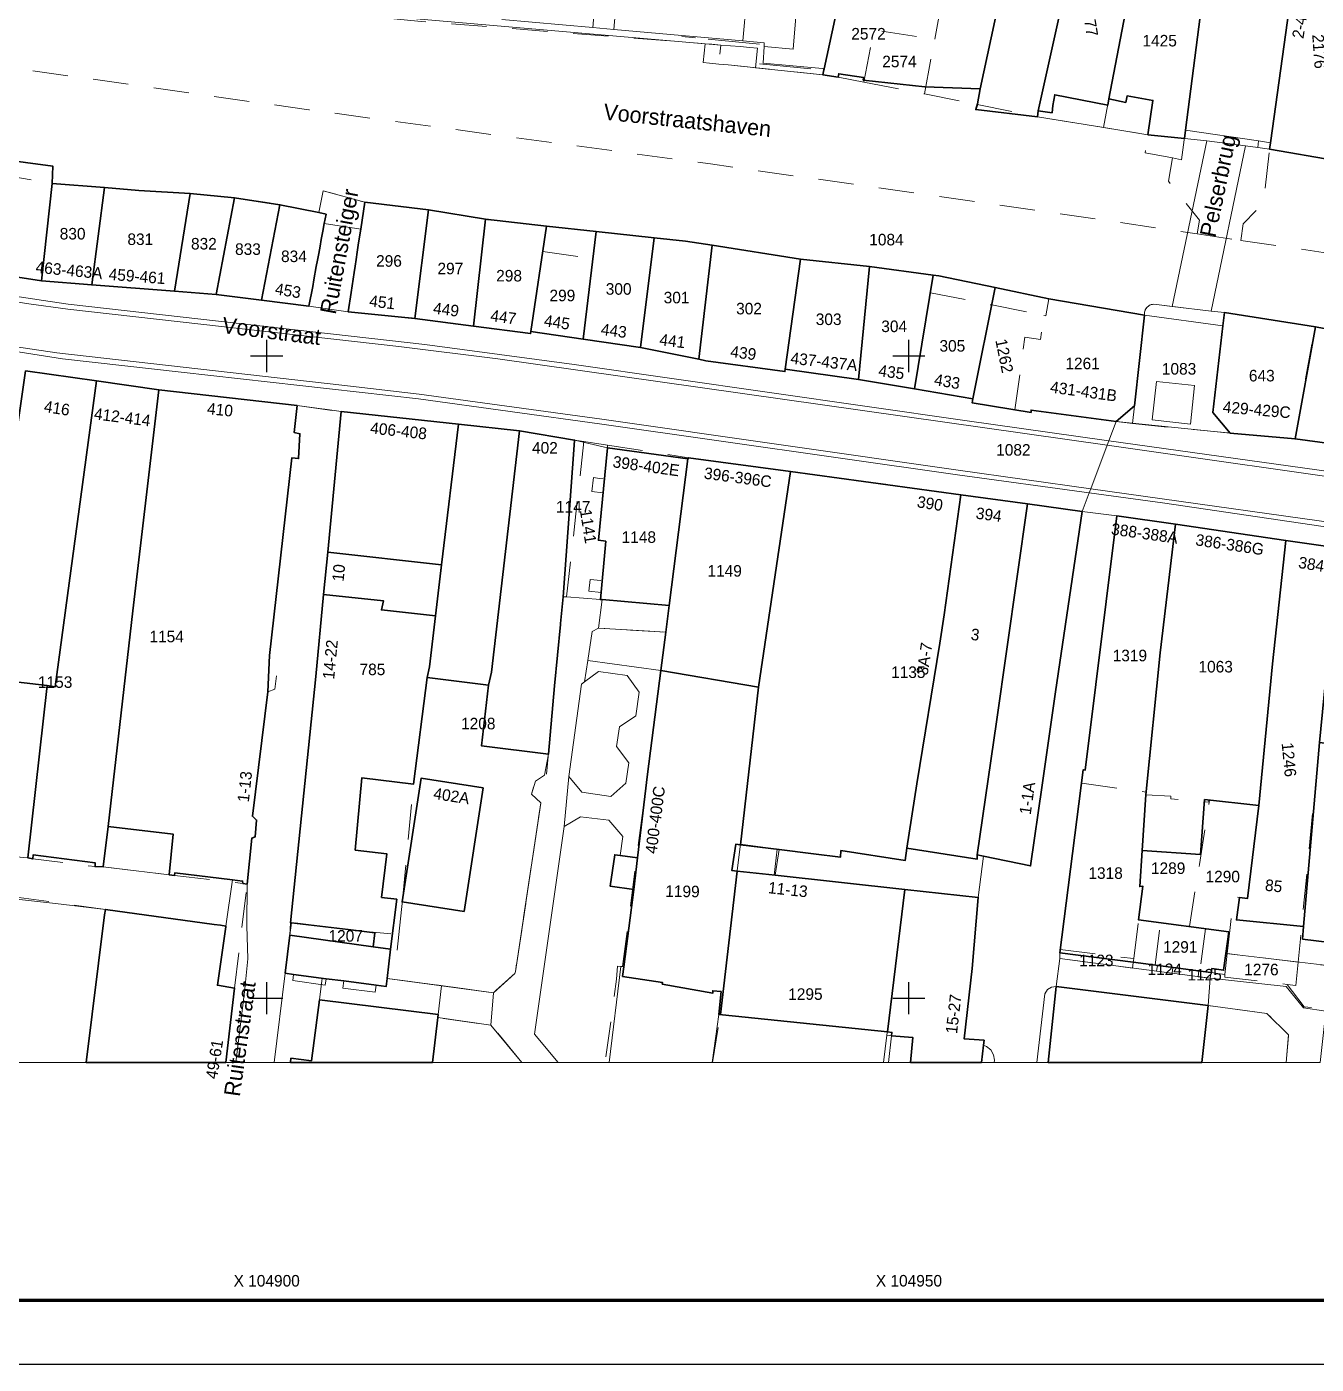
# Model space of a CAD drawing. Header units: metres. Extents: x 104718 to 105139, y 425172 to 425468.
# Drawn here: x 104881.3 to 104981.7, y 425171.5 to 425275.6 of the extents above; entities that cross this region are included whole.
import ezdxf
from ezdxf.enums import TextEntityAlignment as Align

# ---------------------------------------------------------------- set-up
doc = ezdxf.new("R2010")
doc.units = ezdxf.units.M
doc.header["$MEASUREMENT"] = 0
doc.linetypes.add('IE-TERREINAFSCHEIDING_KUNSTMATIG-SO', pattern=[10, 4, 4, -2])
doc.linetypes.add('KG-PERCEEL-SO', pattern=[19, 5.5, -4, 5.5, -4])
for name, color, linetype, lineweight in [('B-XX-AL-COORDINAATPUNT-G', 7, 'Continuous', 25), ('B-XX-AL-COORDINAATPUNT-T', 7, 'Continuous', 25), ('B-XX-AL-TEKENBLAD_DEELKADER-G', 7, 'Continuous', 18), ('B-XX-AL-TEKENBLAD_KADER-G', 7, 'Continuous', 70), ('B-XX-AL-TEKENBLAD_KADER_AFSNIJMARKERING-G', 7, 'Continuous', 25), ('B-XX-GK-KADEMUUR-G', 150, 'Continuous', 18), ('B-XX-GR-BEPLANTING_CULTUUR_BODEMBEDEKKER-G', 90, 'Continuous', 18), ('B-XX-GR-BEPLANTING_CULTUUR_VASTE PLANTENVAK-G', 90, 'Continuous', 18), ('B-XX-IE-TERREINAFSCHEIDING_KUNSTMATIG_HEKWERK-G', 20, 'IE-TERREINAFSCHEIDING_KUNSTMATIG-SO', 18), ('B-XX-KG-GRENS_PERCEEL-G', 150, 'KG-PERCEEL-SO', 18), ('B-XX-KG-GRENS_PERCEEL-T', 150, 'KG-PERCEEL-SO', 18), ('B-XX-KW-KUNSTWERK_DEK-G', 170, 'Continuous', 18), ('B-XX-OG-BEBOUWING-G', 7, 'Continuous', 35), ('B-XX-OG-BEBOUWING_HUISNUMMER-T', 7, 'Continuous', 18), ('B-XX-OG-BEBOUWING_STRAATNAAM-T', 7, 'Continuous', 18), ('B-XX-OG-TERREIN_ERF-G', 7, 'Continuous', 18), ('B-XX-OG-WATER_RIVIER-G', 130, 'Continuous', 18), ('B-XX-VH-GESLOTENVERHARDING_BETON-G', 10, 'Continuous', 18), ('B-XX-VH-ONVERHARD_ZAND-G', 210, 'Continuous', 18), ('B-XX-VH-OPENVERHARDING-G', 90, 'Continuous', 18), ('B-XX-VH-OPENVERHARDING_BETONSTRAATSTEEN-G', 90, 'Continuous', 18), ('B-XX-VH-OPENVERHARDING_TEGEL-G', 90, 'Continuous', 18)]:
    doc.layers.add(name, color=color, linetype=linetype, lineweight=lineweight)

msp = doc.modelspace()

# ---------------------------------------------------------------- linework, layer by layer
at = {"layer": 'B-XX-AL-COORDINAATPUNT-G', "ltscale": 0.5, "flags": 128}
for points in [[(104900, 425248.75), (104900, 425251.25)], [(104950, 425248.75), (104950, 425251.25)], [(104898.75, 425250), (104901.25, 425250)], [(104948.75, 425250), (104951.25, 425250)], [(104900, 425198.75), (104900, 425201.25)], [(104950, 425198.75), (104950, 425201.25)], [(104898.75, 425200), (104901.25, 425200)], [(104948.75, 425200), (104951.25, 425200)]]:
    msp.add_lwpolyline(points, dxfattribs=at)
at = {"layer": 'B-XX-AL-TEKENBLAD_DEELKADER-G', "ltscale": 0.5}
msp.add_lwpolyline([(104728.5, 425176.5), (105041.5, 425176.5), (105041.5, 425463.5), (104728.5, 425463.5)], close=True, dxfattribs=at)
at = {"layer": 'B-XX-AL-TEKENBLAD_KADER-G', "ltscale": 0.5}
msp.add_lwpolyline([(104728.5, 425176.5), (105134, 425176.5), (105134, 425463.5), (104728.5, 425463.5)], close=True, dxfattribs=at)
at = {"layer": 'B-XX-AL-TEKENBLAD_KADER_AFSNIJMARKERING-G', "ltscale": 0.5}
msp.add_lwpolyline([(104718.5, 425171.5), (105139, 425171.5), (105139, 425468.5), (104718.5, 425468.5)], close=True, dxfattribs=at)
at = {"layer": 'B-XX-GK-KADEMUUR-G', "ltscale": 0.5}
msp.add_lwpolyline([(104905.35, 425276.79), (104934.14, 425274.31), (104934.65, 425274.27), (104935.36, 425274.21), (104936.1, 425274.15), (104936.85, 425274.09), (104937.61, 425274.03), (104938.22, 425273.97), (104938.06, 425272.44), (104943.29, 425271.9), (104943.37, 425272.27), (104943.39, 425272.36), (104943.26, 425272.38), (104938.65, 425272.81), (104938.72, 425274.09), (104938.73, 425274.39), (104937.08, 425274.53), (104932.33, 425274.95), (104927.02, 425275.42), (104925.38, 425275.57), (104918.31, 425276.2)], dxfattribs=at)
for points in [[(104971.52, 425267.57), (104971.44, 425266.93), (104973.19, 425266.76), (104976.2, 425266.37), (104977.15, 425266.24), (104977.22, 425266.74)], [(104978.14, 425266.6), (104977.22, 425266.74), (104977.15, 425266.24), (104978.07, 425266.11)], [(104974.57, 425253.38), (104973.53, 425253.5), (104970.5, 425253.86), (104969.07, 425254.03), (104968.74, 425253.95), (104968.48, 425253.73), (104968.35, 425253.42), (104968.35, 425253.17), (104974.45, 425252.34)]]:
    msp.add_lwpolyline(points, close=True, dxfattribs=at)
at = {"layer": 'B-XX-GR-BEPLANTING_CULTUUR_BODEMBEDEKKER-G', "ltscale": 0.5}
msp.add_lwpolyline([(104927.8, 425202.43), (104928.59, 425208.47), (104926.75, 425208.72), (104927.09, 425211.17), (104927.53, 425211.11), (104927.72, 425212.59), (104926.64, 425213.86), (104924.43, 425214.12), (104923.15, 425213.36), (104920.86, 425197.21), (104922.68, 425195), (104926.66, 425195), (104927.56, 425202.47)], close=True, dxfattribs=at)
at = {"layer": 'B-XX-GR-BEPLANTING_CULTUUR_VASTE PLANTENVAK-G', "ltscale": 0.5}
msp.add_lwpolyline([(104924.75, 425224.62), (104924.52, 425224.46), (104923.53, 425217.26), (104924.54, 425216.03), (104926.8, 425215.71), (104927.95, 425216.74), (104928.18, 425218.33), (104927.23, 425219.59), (104927.46, 425221.12), (104928.73, 425221.99), (104929.01, 425223.83), (104928.05, 425225.12), (104925.82, 425225.43)], close=True, dxfattribs=at)
at = {"layer": 'B-XX-IE-TERREINAFSCHEIDING_KUNSTMATIG_HEKWERK-G', "ltscale": 0.5, "flags": 128}
for points in [[(104938.36, 425274.29), (104932.32, 425274.87)], [(104938.37, 425272.74), (104943.37, 425272.27)], [(104925.84, 425228.81), (104931.07, 425228.5)], [(104909.37, 425201.54), (104913.6, 425200.97), (104917.65, 425200.43), (104919.31, 425201.93), (104919.37, 425202.08), (104921.35, 425215.22)], [(104913.32, 425198.49), (104917.46, 425197.9), (104919.87, 425195)]]:
    msp.add_lwpolyline(points, dxfattribs=at)
at = {"layer": 'B-XX-KG-GRENS_PERCEEL-G', "ltscale": 0.5, "flags": 128}
for points in [[(104806.64, 425283.5), (104808.24, 425290.63), (104809.37, 425290.35), (104809.65, 425291.45), (104809.41, 425291.52), (104809.93, 425293.85), (104812.35, 425294.76), (104831.85, 425289.93), (104856.64, 425284.31), (104879.85, 425280.27), (104890.22, 425278.16), (104912.02, 425276.05), (104934.14, 425274.31), (104935.36, 425274.21), (104935.19, 425272.73), (104943.29, 425271.9)], [(104955.31, 425269.59), (104958.6, 425285.03)], [(104806.64, 425283.5), (104830.34, 425279.82), (104866.98, 425274.3), (104903.27, 425269.17), (104934.56, 425264.95), (104960.26, 425261.3), (104972.43, 425259.51)], [(104960.05, 425269.1), (104963.4, 425284.18)], [(104965.14, 425267.79), (104965.57, 425270.03), (104968.14, 425283.4)], [(104978.07, 425266.11), (104980.26, 425281.75), (104986.09, 425281.16)], [(104943.29, 425271.9), (104944.64, 425278.14), (104952.33, 425276.39)], [(104952.01, 425274.66), (104952.33, 425276.39)], [(104971.22, 425265.28), (104972.67, 425276.44)], [(104946.49, 425271.31), (104947.28, 425275.38), (104952.01, 425274.66)], [(104951.2, 425270.4), (104952.01, 425274.66)], [(104943.29, 425271.9), (104944.48, 425271.71)], [(104944.48, 425271.71), (104946.49, 425271.31)], [(104946.49, 425271.31), (104951.2, 425270.4)], [(104951.2, 425270.4), (104953.92, 425269.87), (104955.31, 425269.59)], [(104955.31, 425269.59), (104960.02, 425268.62)], [(104960.02, 425268.62), (104960.05, 425269.1)], [(104960.02, 425268.62), (104965.14, 425267.79)], [(104965.14, 425267.79), (104968.61, 425267.22), (104968.4, 425265.82), (104970.51, 425265.42)], [(104975.85, 425259), (104976.03, 425260.3), (104977.62, 425261.91), (104978.07, 425266.11)], [(104978.07, 425266.11), (104983.19, 425265.22)], [(104874.26, 425264.98), (104883.29, 425263.44)], [(104972.43, 425259.51), (104972.63, 425260.58), (104970.21, 425263.6), (104970.51, 425265.42)], [(104970.51, 425265.42), (104971.22, 425265.28)], [(104882.5, 425255.86), (104883.29, 425263.44)], [(104883.29, 425263.44), (104887.37, 425263.11)], [(104886.38, 425255.53), (104887.37, 425263.11)], [(104887.37, 425263.11), (104890.04, 425262.89), (104894.04, 425262.64)], [(104892.83, 425255.04), (104894.04, 425262.64)], [(104894.04, 425262.64), (104897.49, 425262.32)], [(104904.07, 425261.16), (104904.4, 425262.86), (104907.63, 425261.97)], [(104896.06, 425254.79), (104897.49, 425262.32)], [(104897.49, 425262.32), (104897.63, 425262.31), (104900.81, 425261.83), (104901.03, 425261.78)], [(104899.59, 425254.35), (104901.03, 425261.78)], [(104901.03, 425261.78), (104904.07, 425261.16)], [(104911.54, 425252.93), (104911.32, 425252.96), (104906.35, 425253.43), (104907.63, 425261.97)], [(104907.63, 425261.97), (104912.59, 425261.39)], [(104899.59, 425254.35), (104903.29, 425253.88), (104904.62, 425261.04), (104904.07, 425261.16)], [(104911.54, 425252.93), (104912.59, 425261.39)], [(104912.59, 425261.39), (104915.22, 425260.93), (104917.03, 425260.64)], [(104916.09, 425252.33), (104917.03, 425260.64)], [(104917.03, 425260.64), (104917.18, 425260.61), (104921.78, 425260.12), (104921.49, 425258.13)], [(104925.4, 425257.58), (104925.66, 425259.7), (104930.16, 425259.2)], [(104972.43, 425259.51), (104975.85, 425259)], [(104929.11, 425250.66), (104930.16, 425259.2)], [(104930.16, 425259.2), (104932.61, 425258.94), (104934.67, 425258.64)], [(104933.65, 425249.74), (104934.67, 425258.64)], [(104934.67, 425258.64), (104934.87, 425258.61), (104941.57, 425257.53)], [(104975.85, 425259), (104985.74, 425257.54), (104999.78, 425255.08), (105027.8, 425250.77), (105031.87, 425250.06), (105035, 425249.43)], [(104920.57, 425251.91), (104921.49, 425258.13)], [(104921.49, 425258.13), (104925.4, 425257.58)], [(104924.64, 425251.32), (104925.4, 425257.58)], [(104940.37, 425248.97), (104941.57, 425257.53)], [(104941.57, 425257.53), (104946.94, 425256.98)], [(104873.02, 425257.31), (104873.1, 425257.29), (104882.5, 425255.86)], [(104946.08, 425248.17), (104946.94, 425256.98)], [(104946.94, 425256.98), (104951.89, 425256.29), (104951.67, 425254.93)], [(104882.5, 425255.86), (104886.38, 425255.53)], [(104886.38, 425255.53), (104886.57, 425255.52), (104892.83, 425255.04)], [(104892.83, 425255.04), (104896.06, 425254.79)], [(104896.06, 425254.79), (104899.59, 425254.35)], [(104950.44, 425247.44), (104951.67, 425254.93)], [(104951.67, 425254.93), (104956.45, 425253.97)], [(104960.67, 425253.12), (104960.88, 425254.46)], [(104960.88, 425254.46), (104968.35, 425253.17)], [(104954.97, 425246.67), (104956.45, 425253.97)], [(104956.45, 425253.97), (104960.5, 425253.16)], [(104969.07, 425254.03), (104968.86, 425254), (104968.67, 425253.91), (104968.51, 425253.77), (104968.4, 425253.59), (104968.34, 425253.39), (104968.35, 425253.17)], [(104969.07, 425254.03), (104974.57, 425253.38)], [(104975.01, 425243.99), (104973.66, 425245.61), (104974.57, 425253.38)], [(104974.57, 425253.38), (104981.62, 425252.28)], [(104911.54, 425252.93), (104916.09, 425252.33)], [(104916.09, 425252.33), (104920.54, 425251.74), (104920.57, 425251.91)], [(104958.25, 425245.82), (104959.02, 425251.46), (104960.24, 425251.29), (104960.5, 425253.16)], [(104960.5, 425253.16), (104960.67, 425253.12)], [(104967.56, 425246.12), (104968.35, 425253.17)], [(104980.04, 425243.55), (104981.62, 425252.28)], [(104981.62, 425252.28), (104985.98, 425251.45)], [(104920.57, 425251.91), (104924.64, 425251.32)], [(104924.64, 425251.32), (104929.11, 425250.66)], [(104929.11, 425250.66), (104931.18, 425250.24), (104933.65, 425249.74)], [(104933.65, 425249.74), (104934.18, 425249.63), (104940.34, 425248.79), (104940.37, 425248.97)], [(104881.23, 425248.86), (104886.75, 425248.06)], [(104883.54, 425224.25), (104885.15, 425236.35), (104886.75, 425248.06)], [(104886.75, 425248.06), (104891.64, 425247.36), (104902.38, 425246.15)], [(104940.37, 425248.97), (104946.08, 425248.17)], [(104946.08, 425248.17), (104950.44, 425247.44)], [(104950.44, 425247.44), (104954.97, 425246.67)], [(104898.48, 425208.88), (104898.84, 425212.45), (104899.11, 425212.57), (104899.21, 425213.87), (104898.89, 425214.17), (104900.09, 425223.84), (104900.63, 425224.07), (104900.92, 425226.21), (104900.21, 425226.67), (104901.95, 425242.07), (104902.48, 425242.01), (104902.59, 425243.94), (104902.15, 425244.04), (104902.38, 425246.15)], [(104902.38, 425246.15), (104905.8, 425245.67)], [(104958.25, 425245.82), (104954.93, 425246.35), (104954.97, 425246.67)], [(104967.4, 425244.74), (104967.56, 425246.12)], [(104905.8, 425245.67), (104903.82, 425225.05), (104901.84, 425205.87)], [(104905.8, 425245.67), (104914.92, 425244.69)], [(104966.12, 425244.89), (104959.51, 425245.79), (104959.51, 425245.61), (104958.25, 425245.82)], [(104967.4, 425244.74), (104966.12, 425244.89)], [(104911.42, 425216.66), (104912.49, 425224.96), (104912.68, 425225.79), (104914.92, 425244.69)], [(104914.92, 425244.69), (104919.36, 425244.22), (104923.97, 425243.45)], [(104967.4, 425244.74), (104975.01, 425243.99)], [(104975.01, 425243.99), (104980.04, 425243.55)], [(104923.07, 425231.26), (104923.97, 425243.45)], [(104923.35, 425231.24), (104924.7, 425243.34)], [(104923.97, 425243.45), (104924.7, 425243.34)], [(104924.7, 425243.34), (104926.54, 425243.05)], [(104926.28, 425240.42), (104926.52, 425242.86)], [(104926.52, 425242.86), (104926.54, 425243.05)], [(104926.54, 425243.05), (104932.83, 425242.08)], [(104980.04, 425243.55), (104984.49, 425242.95)], [(104931.07, 425228.5), (104932.79, 425241.99), (104932.83, 425242.08)], [(104932.83, 425242.08), (104940.77, 425241.02)], [(104938.28, 425224.22), (104938.59, 425226.39), (104940.77, 425241.02)], [(104940.77, 425241.02), (104945.37, 425240.4), (104963.48, 425237.89)], [(104926.18, 425239.35), (104925.3, 425239.45), (104925.45, 425240.55), (104925.9, 425240.47), (104926.28, 425240.42)], [(104926.11, 425232.5), (104926.39, 425235.57), (104925.82, 425235.66), (104926.18, 425239.35)], [(104939.73, 425211.6), (104944.68, 425210.99), (104944.71, 425211.49), (104949.71, 425210.73), (104949.84, 425211.68), (104955.31, 425210.82), (104955.31, 425211.15), (104959.47, 425210.3), (104961.4, 425223.86), (104963.48, 425237.89)], [(104963.48, 425237.89), (104966.19, 425237.56)], [(104964.39, 425223.13), (104966.19, 425237.56)], [(104966.19, 425237.56), (104970.74, 425236.9)], [(104969.11, 425222.44), (104969.56, 425226.9), (104970.74, 425236.9)], [(104970.74, 425236.9), (104979.35, 425235.64)], [(104977.24, 425215), (104978.31, 425226.03), (104979.35, 425235.64)], [(104979.35, 425235.64), (104982.6, 425235.16), (104983.43, 425235.03)], [(104926.03, 425231.59), (104925.07, 425231.68), (104925.17, 425232.6), (104926.11, 425232.5)], [(104925.98, 425231.04), (104926.03, 425231.59)], [(104921.79, 425217.45), (104922.49, 425225.29), (104923.07, 425231.26)], [(104923.07, 425231.26), (104923.35, 425231.24)], [(104923.35, 425231.24), (104925.98, 425231.04)], [(104931.07, 425228.5), (104925.84, 425228.81), (104926.11, 425231.03), (104925.98, 425231.04)], [(104930.69, 425225.52), (104931.07, 425228.5)], [(104927.7, 425202.46), (104928.67, 425209.94), (104929.65, 425217.43), (104930.69, 425225.52)], [(104930.69, 425225.52), (104938.28, 425224.22)], [(104881.4, 425210.93), (104882.91, 425224.35), (104883.54, 425224.25)], [(104936.88, 425211.98), (104938.28, 425224.22)], [(104963.44, 425216.74), (104963.57, 425217.79), (104963.72, 425217.76), (104964.39, 425223.13)], [(104968.46, 425216.05), (104969.11, 425222.44)], [(104981.88, 425219.1), (104980.48, 425204.62)], [(104904.32, 425201.56), (104909.29, 425200.91), (104909.37, 425201.54), (104917.65, 425200.43), (104919.31, 425201.93), (104919.37, 425202.08), (104921.35, 425215.22), (104920.61, 425215.88), (104920.92, 425216.89), (104921.79, 425217.45)], [(104910.58, 425207.62), (104911.42, 425216.66)], [(104961.78, 425203.78), (104963.34, 425215.97)], [(104963.34, 425215.97), (104963.44, 425216.74)], [(104963.46, 425216.74), (104963.44, 425216.74)], [(104963.46, 425216.74), (104968.46, 425216.05)], [(104968.4, 425215.31), (104968.43, 425215.83)], [(104968.43, 425215.83), (104968.46, 425216.05)], [(104968.43, 425215.83), (104970.4, 425215.72), (104970.4, 425215.51), (104973.34, 425215.25), (104973.34, 425215.42), (104973.41, 425215.42)], [(104967.5, 425203.08), (104968.21, 425208.72), (104967.97, 425208.69), (104968.4, 425215.31)], [(104972.61, 425210.4), (104973.41, 425215.42)], [(104973.41, 425215.42), (104977.24, 425215)], [(104974.77, 425203.47), (104974.83, 425203.89), (104975.27, 425207.89), (104976.36, 425207.77), (104977.24, 425215)], [(104935.51, 425200.42), (104936.63, 425209.93), (104936.88, 425211.98)], [(104936.88, 425211.98), (104939.73, 425211.6)], [(104939.51, 425209.58), (104939.73, 425211.6)], [(104881.4, 425210.93), (104881.79, 425210.84), (104886.64, 425210.25)], [(104886.64, 425210.25), (104887.26, 425210.22), (104892.41, 425209.6), (104892.82, 425209.56)], [(104892.82, 425209.56), (104898.15, 425208.94)], [(104939.51, 425209.58), (104949.68, 425208.47)], [(104971.83, 425205.57), (104972.61, 425210.4)], [(104897.5, 425200.79), (104898.48, 425208.88)], [(104898.15, 425208.94), (104898.48, 425208.88)], [(104949.68, 425208.47), (104948.29, 425197.11)], [(104955.65, 425195), (104955.85, 425196.73), (104954.3, 425196.83), (104954.92, 425202.31), (104955.4, 425207.84), (104949.68, 425208.47)], [(104880.31, 425207.89), (104887.44, 425206.91)], [(104910.29, 425204.97), (104910.58, 425207.62)], [(104887.44, 425206.91), (104896.83, 425205.62)], [(104897.5, 425200.79), (104896.16, 425201.01), (104896.83, 425205.62)], [(104901.8, 425204.91), (104901.84, 425205.87)], [(104901.84, 425205.87), (104902.21, 425205.82)], [(104902.21, 425205.82), (104902.21, 425205.88)], [(104902.21, 425205.88), (104906.33, 425205.34), (104910.05, 425204.98), (104910.29, 425204.97)], [(104969.16, 425202.57), (104969.59, 425205.87)], [(104969.59, 425205.87), (104971.83, 425205.57)], [(104973.08, 425205.4), (104971.83, 425205.57)], [(104973.08, 425205.4), (104972.65, 425202.11)], [(104904.32, 425201.56), (104901.44, 425201.94), (104901.8, 425204.91)], [(104901.8, 425204.91), (104910.15, 425203.75)], [(104910.15, 425203.75), (104910.29, 425204.97)], [(104980.48, 425204.62), (104980.3, 425202.81)], [(104961.75, 425203.1), (104961.75, 425203.54)], [(104961.75, 425203.54), (104967.46, 425202.79)], [(104961.78, 425203.78), (104967.5, 425203.08)], [(104974.77, 425203.47), (104974.6, 425201.85)], [(104980.3, 425202.81), (104974.77, 425203.47)], [(104927.7, 425202.46), (104927.32, 425202.49), (104927.23, 425201.48), (104926.35, 425195)], [(104961.46, 425200.9), (104961.75, 425203.1)], [(104961.75, 425203.1), (104967.4, 425202.35)], [(104967.46, 425202.79), (104967.4, 425202.35)], [(104967.5, 425203.08), (104967.46, 425202.79)], [(104969.16, 425202.57), (104967.46, 425202.79)], [(104969.34, 425202.55), (104969.16, 425202.57)], [(104969.28, 425202.1), (104969.34, 425202.55)], [(104969.34, 425202.55), (104970.54, 425202.39)], [(104970.48, 425201.94), (104970.54, 425202.39)], [(104972.57, 425202.12), (104970.54, 425202.39)], [(104980.3, 425202.81), (104980.12, 425201)], [(104984.77, 425202.28), (104980.3, 425202.81)], [(104904.1, 425199.86), (104904.32, 425201.56)], [(104969.28, 425202.1), (104970.48, 425201.94)], [(104972.51, 425201.67), (104972.57, 425202.12)], [(104972.51, 425201.67), (104973.46, 425201.55), (104973.53, 425201.99)], [(104972.65, 425202.11), (104972.57, 425202.12)], [(104973.53, 425201.99), (104972.65, 425202.11)], [(104973.53, 425201.99), (104974.6, 425201.85)], [(104974.6, 425201.85), (104974.58, 425201.65), (104979.45, 425201.07)], [(104896.82, 425195), (104897.5, 425200.79)], [(104934.71, 425195), (104935.31, 425198.67), (104935.51, 425200.42)], [(104960.84, 425195), (104961.46, 425200.9)], [(104961.46, 425200.9), (104973.29, 425199.43), (104977.87, 425198.82), (104979.55, 425197.14), (104979.36, 425195)], [(104979.45, 425201.07), (104980.76, 425199.33), (104982.91, 425199.11), (104982.84, 425198.46)], [(104980.12, 425201), (104979.45, 425201.07)], [(104901.84, 425195), (104901.88, 425195.33), (104903.48, 425195.13), (104904.1, 425199.86)], [(104919.87, 425195), (104917.48, 425197.9), (104913.32, 425198.49), (104913.35, 425198.72), (104904.1, 425199.86)], [(104948.03, 425195), (104948.29, 425197.11)], [(104948.29, 425197.11), (104948.64, 425197.07)], [(104950.11, 425195), (104950.31, 425196.93), (104948.64, 425197.07)]]:
    msp.add_lwpolyline(points, dxfattribs=at)
at = {"layer": 'B-XX-KW-KUNSTWERK_DEK-G', "ltscale": 0.5}
msp.add_lwpolyline([(104976.2, 425266.37), (104973.19, 425266.76), (104970.5, 425253.86), (104973.53, 425253.5)], close=True, dxfattribs=at)
at = {"layer": 'B-XX-OG-BEBOUWING-G', "ltscale": 0.5}
for points in [[(104943.39, 425272.36), (104943.37, 425272.27), (104943.29, 425271.9), (104944.48, 425271.71), (104944.54, 425271.97), (104946.47, 425271.68), (104946.44, 425271.48), (104951.23, 425270.95), (104955.55, 425270.79), (104958.6, 425285.03), (104954.28, 425286.02), (104952.77, 425278.59), (104952.33, 425276.39), (104951.1, 425276.67), (104944.64, 425278.14)], [(104963.4, 425284.18), (104958.6, 425285.03), (104955.55, 425270.79), (104955.33, 425269.63), (104955.2, 425269.18), (104960.02, 425268.62), (104960.05, 425269.1)], [(104968.14, 425283.4), (104965.66, 425283.78), (104963.4, 425284.18), (104960.05, 425269.1), (104961.15, 425268.94), (104961.21, 425269.49), (104961.35, 425270.34), (104965.48, 425269.52), (104965.57, 425270.03)], [(104965.57, 425270.03), (104966.88, 425269.74), (104966.98, 425270.25), (104969, 425269.9), (104968.61, 425267.22), (104971.44, 425266.93), (104971.52, 425267.57), (104972.67, 425276.44), (104972.94, 425276.44), (104973.51, 425276.85), (104973.76, 425278.16), (104973.26, 425278.82), (104972.96, 425278.85), (104973.48, 425282.57), (104968.14, 425283.4)], [(104986.09, 425281.16), (104980.26, 425281.75), (104978.14, 425266.6), (104978.07, 425266.11), (104983.19, 425265.22)], [(104883.29, 425263.44), (104883.34, 425264.78), (104874.43, 425265.97), (104873.02, 425257.31), (104882.47, 425255.86)], [(104887.37, 425263.11), (104883.29, 425263.44), (104882.47, 425255.86), (104886.38, 425255.53)], [(104887.37, 425263.11), (104886.38, 425255.53), (104892.83, 425255.04), (104894.04, 425262.64), (104890.04, 425262.89)], [(104894.04, 425262.64), (104892.83, 425255.04), (104896.06, 425254.79), (104897.49, 425262.32)], [(104899.59, 425254.35), (104901.03, 425261.78), (104897.49, 425262.32), (104896.06, 425254.79)], [(104904.05, 425257.98), (104904.15, 425258.54), (104904.25, 425259.08), (104904.37, 425259.73), (104904.48, 425260.32), (104904.62, 425261.04), (104904.07, 425261.16), (104901.03, 425261.78), (104899.59, 425254.35), (104903.29, 425253.88), (104903.58, 425255.42), (104903.67, 425255.93), (104903.86, 425256.96), (104903.95, 425257.47)], [(104912.59, 425261.39), (104907.63, 425261.97), (104907.32, 425259.87), (104907.23, 425259.28), (104907.13, 425258.63), (104907.05, 425258.09), (104906.97, 425257.51), (104906.89, 425257), (104906.81, 425256.49), (104906.66, 425255.45), (104906.58, 425254.95), (104906.35, 425253.43), (104911.54, 425252.93)], [(104917.03, 425260.64), (104912.59, 425261.39), (104911.54, 425252.93), (104916.09, 425252.33)], [(104921.78, 425260.12), (104917.03, 425260.64), (104916.09, 425252.33), (104920.54, 425251.74), (104920.57, 425251.91)], [(104925.66, 425259.7), (104921.78, 425260.12), (104920.57, 425251.91), (104924.64, 425251.32)], [(104930.16, 425259.2), (104925.66, 425259.7), (104924.64, 425251.32), (104929.11, 425250.66)], [(104934.67, 425258.64), (104932.61, 425258.94), (104930.16, 425259.2), (104929.11, 425250.66), (104933.65, 425249.74)], [(104941.57, 425257.53), (104934.67, 425258.64), (104933.65, 425249.74), (104934.18, 425249.63), (104940.34, 425248.79), (104940.37, 425248.97)], [(104946.94, 425256.98), (104941.57, 425257.53), (104940.37, 425248.97), (104946.06, 425248.17)], [(104951.89, 425256.29), (104946.94, 425256.98), (104946.06, 425248.17), (104950.44, 425247.44)], [(104956.72, 425255.32), (104952.33, 425256.23), (104951.89, 425256.29), (104950.44, 425247.44), (104954.97, 425246.67)], [(104968.35, 425253.17), (104960.88, 425254.46), (104956.72, 425255.32), (104954.97, 425246.67), (104954.93, 425246.35), (104959.51, 425245.61), (104959.51, 425245.79), (104966.12, 425244.89), (104967.56, 425246.12)], [(104974.45, 425252.34), (104973.66, 425245.61), (104975.01, 425243.99), (104980.06, 425243.55), (104981.64, 425252.28), (104974.57, 425253.38)], [(104985.98, 425251.45), (104981.64, 425252.28), (104980.06, 425243.55), (104984.49, 425242.95)], [(104886.75, 425248.06), (104881.23, 425248.84), (104879.72, 425238.29), (104878.27, 425227.14), (104877.95, 425224.91), (104882.91, 425224.35), (104883.54, 425224.25)], [(104891.6, 425247.37), (104886.75, 425248.06), (104883.54, 425224.25), (104882.91, 425224.35), (104881.4, 425210.93), (104881.79, 425210.84), (104881.82, 425211.17), (104886.64, 425210.55), (104886.64, 425210.25), (104887.26, 425210.22), (104887.65, 425213.37), (104889.59, 425230.17)], [(104902.38, 425246.15), (104891.6, 425247.37), (104889.59, 425230.17), (104887.65, 425213.37), (104892.71, 425212.78), (104892.41, 425209.6), (104892.82, 425209.56), (104892.86, 425209.77), (104897.35, 425209.22), (104898.12, 425209.12), (104898.15, 425208.94), (104898.48, 425208.88), (104898.84, 425212.45), (104899.11, 425212.57), (104899.21, 425213.87), (104898.89, 425214.17), (104900.09, 425223.84), (104900.21, 425226.67), (104901.95, 425242.07), (104902.48, 425242.01), (104902.59, 425243.94), (104902.15, 425244.04)], [(104914.92, 425244.69), (104905.8, 425245.67), (104904.75, 425234.72), (104913.62, 425233.73)], [(104913.62, 425233.73), (104913.15, 425229.77), (104912.68, 425225.79), (104912.49, 425224.96), (104917.28, 425224.38), (104917.49, 425225.39), (104919.69, 425244.16), (104914.92, 425244.69)], [(104917.28, 425224.38), (104916.72, 425219.65), (104921.93, 425219), (104922.4, 425224.32), (104922.86, 425229.09), (104922.87, 425229.18), (104923.07, 425231.26), (104923.94, 425243.05), (104923.97, 425243.45), (104919.69, 425244.16), (104917.49, 425225.39)], [(104932.79, 425241.99), (104926.52, 425242.86), (104925.82, 425235.66), (104926.39, 425235.57), (104925.98, 425231.04), (104926.11, 425231.03), (104931.34, 425230.57)], [(104940.77, 425241), (104932.83, 425242.08), (104932.79, 425241.99), (104931.34, 425230.57), (104931.07, 425228.5), (104930.69, 425225.52), (104938.28, 425224.22)], [(104954.03, 425239.2), (104940.77, 425241), (104938.28, 425224.22), (104936.88, 425211.95), (104939.89, 425211.58), (104942.56, 425211.25), (104944.68, 425210.99), (104944.71, 425211.49), (104949.71, 425210.73), (104949.84, 425211.68), (104950.62, 425216.7), (104952.4, 425227.63), (104952.74, 425229.84)], [(104959.22, 425238.48), (104954.03, 425239.2), (104952.74, 425229.84), (104952.4, 425227.63), (104950.62, 425216.7), (104949.84, 425211.68), (104955.31, 425210.82), (104955.31, 425211.15), (104956.82, 425221.52)], [(104963.48, 425237.89), (104959.22, 425238.48), (104956.82, 425221.52), (104955.31, 425211.15), (104955.8, 425211.05), (104959.47, 425210.3), (104960.37, 425216.59), (104961.4, 425223.86)], [(104966.19, 425237.56), (104963.72, 425217.76), (104963.57, 425217.79), (104961.75, 425203.54), (104967.46, 425202.8), (104973.5, 425202), (104973.53, 425201.99), (104973.57, 425202.3), (104974.5, 425202.18), (104974.68, 425203.48), (104974.9, 425205.16), (104967.88, 425206.09), (104968.21, 425208.72), (104967.97, 425208.69), (104968.15, 425211.51), (104968.43, 425215.83), (104969.56, 425226.9), (104970.74, 425236.9)], [(104979.35, 425235.64), (104970.74, 425236.9), (104969.56, 425226.9), (104968.43, 425215.83), (104968.15, 425211.51), (104972.7, 425211.19), (104973.01, 425215.46), (104977.24, 425215), (104978.31, 425226.03)], [(104983.43, 425235.03), (104982.6, 425235.16), (104979.35, 425235.64), (104978.31, 425226.03), (104977.24, 425215), (104976.36, 425207.77), (104975.74, 425207.84), (104975.5, 425206.09), (104980.71, 425205.57), (104981.96, 425219.92)], [(104913.62, 425233.73), (104904.75, 425234.72), (104904.43, 425231.43), (104909.08, 425230.95), (104908.93, 425230.23), (104913.15, 425229.77)], [(104908.3, 425204.01), (104909.65, 425203.82), (104910.12, 425207.7), (104908.95, 425207.84), (104909.36, 425211.23), (104906.89, 425211.53), (104907.4, 425217.15), (104911.42, 425216.66), (104912.49, 425224.96), (104912.68, 425225.79), (104913.15, 425229.77), (104908.93, 425230.23), (104909.08, 425230.95), (104904.43, 425231.43), (104903.82, 425225.05), (104901.84, 425205.87), (104901.93, 425205.86), (104906.33, 425205.34), (104908.43, 425205.1)], [(104936.88, 425211.95), (104938.28, 425224.22), (104930.69, 425225.52), (104929.65, 425217.43), (104928.88, 425210.92), (104928.59, 425208.47), (104927.8, 425202.43), (104927.7, 425201.7), (104930.82, 425201.22), (104930.79, 425201.1), (104934.74, 425200.4), (104934.72, 425200.58), (104935.37, 425200.52), (104935.2, 425198.73), (104935.32, 425198.72), (104936.63, 425209.9), (104936.21, 425209.95), (104936.53, 425212)], [(104985.52, 425204.01), (104985.74, 425207.24), (104986.11, 425212.45), (104986.47, 425217.67), (104986.57, 425219.37), (104981.96, 425219.92), (104980.71, 425205.57), (104980.64, 425204.6)], [(104916.84, 425216.39), (104912.02, 425217.13), (104910.54, 425207.5), (104915.37, 425206.76)], [(104928.88, 425210.92), (104927.53, 425211.11), (104927.09, 425211.17), (104926.75, 425208.72), (104928.59, 425208.47)], [(104949.68, 425208.47), (104939.58, 425209.58), (104936.63, 425209.9), (104935.32, 425198.72), (104935.49, 425198.7), (104948.32, 425197.38)], [(104955.65, 425195), (104955.8, 425196.35), (104955.85, 425196.73), (104954.3, 425196.83), (104954.92, 425202.31), (104955.4, 425207.84), (104949.68, 425208.47), (104948.32, 425197.38), (104948.68, 425197.34), (104948.64, 425197.07), (104950.31, 425196.93), (104950.11, 425195)], [(104896.82, 425205.56), (104896.83, 425205.62), (104896.39, 425205.68), (104895.9, 425205.75), (104887.44, 425206.91), (104887.38, 425206.5), (104885.94, 425195), (104896.82, 425195), (104897.5, 425200.79), (104896.16, 425201.01)], [(104909.65, 425203.82), (104908.3, 425204.01), (104901.8, 425204.91), (104901.44, 425201.94), (104902.09, 425201.85), (104904.62, 425201.52), (104906, 425201.34), (104908.52, 425201.01), (104909.29, 425200.91), (104909.37, 425201.54)], [(104961.46, 425200.9), (104960.83, 425195), (104972.81, 425195), (104973.29, 425199.43)], [(104912.92, 425195), (104913.32, 425198.49), (104913.35, 425198.72), (104904.1, 425199.86), (104903.48, 425195.13), (104901.88, 425195.33), (104901.84, 425195)]]:
    msp.add_lwpolyline(points, close=True, dxfattribs=at)
at = {"layer": 'B-XX-OG-TERREIN_ERF-G', "ltscale": 0.5}
for points in [[(104969, 425269.9), (104966.98, 425270.25), (104966.88, 425269.74), (104965.57, 425270.03), (104965.48, 425269.52), (104961.35, 425270.34), (104961.21, 425269.49), (104961.15, 425268.94), (104960.05, 425269.1), (104960.02, 425268.62), (104965.16, 425267.8), (104968.61, 425267.22)], [(104931.34, 425230.57), (104926.11, 425231.03), (104925.84, 425228.81), (104931.07, 425228.5)], [(104931.07, 425228.5), (104925.84, 425228.81), (104925.33, 425228.55), (104925, 425226.3), (104930.69, 425225.52)], [(104885.94, 425195), (104887.38, 425206.5), (104887.44, 425206.91), (104883.55, 425207.36), (104880.3, 425207.73), (104878.58, 425207.96), (104878.96, 425211.14), (104881.4, 425210.93), (104882.91, 425224.35), (104877.95, 425224.91), (104878.27, 425227.14), (104874.05, 425227.67), (104872.95, 425227.82), (104870.59, 425228.05), (104869.76, 425222.25), (104877.46, 425221.1), (104876.93, 425215.86), (104876.41, 425211.46), (104871.02, 425211.99), (104870.45, 425206.6), (104869.93, 425201.67), (104868.95, 425201.71), (104868.23, 425195)], [(104921.35, 425215.22), (104920.61, 425215.88), (104920.92, 425216.89), (104921.64, 425217.36), (104921.93, 425219), (104916.72, 425219.65), (104917.28, 425224.38), (104912.49, 425224.96), (104911.42, 425216.66), (104907.4, 425217.15), (104906.89, 425211.53), (104909.36, 425211.23), (104908.95, 425207.84), (104910.12, 425207.7), (104909.65, 425203.82), (104909.37, 425201.54), (104913.6, 425200.97), (104917.65, 425200.43), (104919.31, 425201.93), (104919.37, 425202.08)], [(104912.02, 425217.13), (104916.84, 425216.39), (104915.37, 425206.76), (104910.54, 425207.5)], [(104939.89, 425211.58), (104936.88, 425211.95), (104936.53, 425212), (104936.21, 425209.95), (104936.63, 425209.9), (104939.58, 425209.58)], [(104906.33, 425205.34), (104901.93, 425205.86), (104901.8, 425204.91), (104908.3, 425204.01), (104908.43, 425205.1)], [(104973.46, 425201.55), (104979.38, 425200.92), (104980.71, 425199.24), (104982.46, 425198.99), (104983.7, 425198.82), (104985.7, 425198.53), (104986.14, 425202.12), (104974.68, 425203.48), (104974.5, 425202.18), (104973.57, 425202.3), (104973.53, 425201.99), (104973.5, 425202), (104967.46, 425202.8), (104961.75, 425203.54), (104961.75, 425203.1)], [(104934.69, 425195), (104935.2, 425198.73), (104935.37, 425200.52), (104934.72, 425200.58), (104934.74, 425200.4), (104930.79, 425201.1), (104930.82, 425201.22), (104927.7, 425201.7), (104927.8, 425202.43), (104927.56, 425202.47), (104926.66, 425195)], [(104979.36, 425195), (104979.55, 425197.14), (104977.87, 425198.82), (104973.29, 425199.43), (104972.81, 425195)], [(104919.87, 425195), (104917.46, 425197.9), (104913.32, 425198.49), (104912.92, 425195)], [(104948.4, 425195), (104948.64, 425197.07), (104948.68, 425197.34), (104948.32, 425197.38), (104935.49, 425198.7), (104935.32, 425198.72), (104935.2, 425198.73), (104934.69, 425195)], [(104950.11, 425195), (104950.31, 425196.93), (104948.64, 425197.07), (104948.4, 425195)]]:
    msp.add_lwpolyline(points, close=True, dxfattribs=at)
msp.add_lwpolyline([(104985.52, 425204.01), (104980.64, 425204.6), (104980.71, 425205.57), (104975.5, 425206.09), (104975.74, 425207.84), (104976.36, 425207.77), (104977.24, 425215), (104973.01, 425215.46), (104972.7, 425211.19), (104968.15, 425211.51), (104967.97, 425208.69), (104968.21, 425208.72), (104967.88, 425206.09), (104974.9, 425205.16), (104974.68, 425203.48), (104986.14, 425202.12)], dxfattribs=at)
at = {"layer": 'B-XX-OG-WATER_RIVIER-G', "ltscale": 0.5}
for points in [[(104983.19, 425265.22), (104978.07, 425266.11), (104977.15, 425266.24), (104976.2, 425266.37), (104973.19, 425266.76), (104971.44, 425266.93), (104968.61, 425267.22), (104965.16, 425267.8), (104960.02, 425268.62), (104955.2, 425269.18), (104955.33, 425269.63), (104955.55, 425270.79), (104951.23, 425270.95), (104946.44, 425271.48), (104946.47, 425271.68), (104944.54, 425271.97), (104944.48, 425271.71), (104943.29, 425271.9), (104938.06, 425272.44), (104937.44, 425272.5), (104936.67, 425272.58), (104935.93, 425272.66), (104935.19, 425272.73), (104934.48, 425272.8), (104933.98, 425272.86), (104934.14, 425274.31), (104905.35, 425276.79)], [(104874.43, 425265.97), (104883.34, 425264.78), (104883.29, 425263.44), (104887.37, 425263.11), (104890.04, 425262.89), (104894.04, 425262.64), (104897.49, 425262.32), (104901.03, 425261.78), (104904.07, 425261.16), (104904.4, 425262.86), (104907.63, 425261.97), (104912.59, 425261.39), (104917.03, 425260.64), (104921.78, 425260.12), (104925.66, 425259.7), (104930.16, 425259.2), (104932.61, 425258.94), (104934.67, 425258.64), (104941.57, 425257.53), (104946.94, 425256.98), (104951.89, 425256.29), (104952.33, 425256.23), (104956.72, 425255.32), (104960.88, 425254.46), (104968.35, 425253.17), (104968.35, 425253.42), (104968.48, 425253.73), (104968.74, 425253.95), (104969.07, 425254.03), (104970.5, 425253.86), (104973.53, 425253.5), (104974.57, 425253.38), (104981.64, 425252.28), (104985.98, 425251.45)]]:
    msp.add_lwpolyline(points, dxfattribs=at)
at = {"layer": 'B-XX-VH-GESLOTENVERHARDING_BETON-G', "ltscale": 0.5}
msp.add_lwpolyline([(104969.26, 425248.02), (104968.93, 425245.03), (104971.91, 425244.7), (104972.24, 425247.69)], close=True, dxfattribs=at)
at = {"layer": 'B-XX-VH-ONVERHARD_ZAND-G', "ltscale": 0.5}
for points in [[(104941.28, 425277.34), (104937.36, 425277.7), (104937.08, 425274.53), (104938.73, 425274.39), (104938.72, 425274.09), (104940.98, 425273.89)], [(104927.16, 425276.91), (104925.51, 425277.05), (104925.38, 425275.57), (104927.02, 425275.42)]]:
    msp.add_lwpolyline(points, close=True, dxfattribs=at)
at = {"layer": 'B-XX-VH-OPENVERHARDING-G', "ltscale": 0.5}
for points in [[(104980.26, 425281.75), (104973.48, 425282.57), (104972.96, 425278.85), (104973.26, 425278.82), (104973.76, 425278.16), (104973.51, 425276.85), (104972.94, 425276.44), (104972.67, 425276.44), (104971.52, 425267.57), (104977.22, 425266.74), (104978.14, 425266.6)], [(104938.22, 425273.97), (104937.61, 425274.03), (104936.85, 425274.09), (104936.1, 425274.15), (104935.36, 425274.21), (104934.65, 425274.27), (104934.14, 425274.31), (104933.98, 425272.86), (104934.48, 425272.8), (104935.19, 425272.73), (104935.93, 425272.66), (104936.67, 425272.58), (104937.44, 425272.5), (104938.06, 425272.44)], [(104976.2, 425266.37), (104973.19, 425266.76), (104970.5, 425253.86), (104973.53, 425253.5)], [(104815.2, 425265.23), (104806.42, 425266.61), (104806.37, 425266.24), (104815.13, 425264.87), (104870.35, 425255.96), (104876.07, 425254.92), (104881.49, 425254.07), (104884.51, 425253.65), (104910.29, 425250.75), (104917.99, 425249.79), (104965.42, 425243.05), (104965.56, 425243.4), (104954.35, 425244.97), (104923.93, 425249.33), (104912.3, 425250.9), (104884.55, 425254.04), (104882.63, 425254.31), (104876.26, 425255.29), (104870.42, 425256.34)], [(104814.63, 425261.66), (104805.92, 425263.01), (104805.87, 425262.66), (104814.54, 425261.25), (104828.3, 425259.09), (104869.78, 425252.38), (104873.17, 425251.68), (104876.56, 425251.03), (104879.97, 425250.43), (104884.1, 425249.79), (104911.81, 425246.66), (104926.09, 425244.69), (104953.77, 425240.74), (104964.03, 425239.35), (104964.15, 425239.67), (104953.82, 425241.12), (104926.1, 425245.08), (104911.87, 425247.03), (104905.86, 425247.74), (104883.66, 425250.24), (104880.33, 425250.75), (104877.01, 425251.32), (104873.7, 425251.95), (104869.85, 425252.76)], [(104907.63, 425261.97), (104904.4, 425262.86), (104904.07, 425261.16), (104904.62, 425261.04), (104904.48, 425260.32), (104907.32, 425259.87)], [(104906.81, 425256.49), (104906.89, 425257), (104906.97, 425257.51), (104907.05, 425258.09), (104907.13, 425258.63), (104907.23, 425259.28), (104907.32, 425259.87), (104904.48, 425260.32), (104904.37, 425259.73), (104904.25, 425259.08), (104904.15, 425258.54), (104904.05, 425257.98), (104903.95, 425257.47), (104903.86, 425256.96), (104903.67, 425255.93), (104903.58, 425255.42), (104903.29, 425253.88), (104906.35, 425253.43), (104906.58, 425254.95), (104906.66, 425255.45)], [(104974.45, 425252.34), (104968.35, 425253.17), (104967.56, 425246.12), (104966.12, 425244.89), (104975.01, 425243.99), (104973.66, 425245.61)], [(104969.26, 425248.02), (104972.24, 425247.69), (104971.91, 425244.7), (104968.93, 425245.03)], [(104900.58, 425195), (104901.44, 425201.94), (104901.8, 425204.91), (104901.93, 425205.86), (104901.84, 425205.87), (104903.82, 425225.05), (104904.43, 425231.43), (104904.75, 425234.72), (104905.8, 425245.67), (104904.88, 425245.8), (104904.52, 425245.85), (104904.48, 425245.85), (104902.38, 425246.15), (104902.15, 425244.04), (104902.59, 425243.94), (104902.48, 425242.01), (104901.95, 425242.07), (104900.21, 425226.67), (104900.09, 425223.84), (104898.89, 425214.17), (104899.21, 425213.87), (104899.11, 425212.57), (104898.84, 425212.45), (104898.48, 425208.88), (104898.44, 425205.63), (104898.53, 425203.07), (104898.3, 425200.72), (104897.59, 425195)], [(105035, 425234.55), (105029.5, 425235.32), (105025.47, 425236.12), (105020.34, 425237.14), (105015.29, 425238.14), (105010.47, 425239.06), (105006.11, 425239.9), (105000.99, 425240.67), (105000, 425240.81), (104995.4, 425241.38), (104988.7, 425242.38), (104984.49, 425242.95), (104980.06, 425243.55), (104975.01, 425243.99), (104966.12, 425244.89), (104965.56, 425243.4), (104982.87, 425240.99), (104991.5, 425239.73), (105003.42, 425237.83), (105024.08, 425234.58), (105035, 425232.92)], [(104925.84, 425228.81), (104926.11, 425231.03), (104925.98, 425231.04), (104926.39, 425235.57), (104925.82, 425235.66), (104926.52, 425242.86), (104923.97, 425243.45), (104923.94, 425243.05), (104923.07, 425231.26), (104922.87, 425229.18), (104922.86, 425229.09), (104922.4, 425224.32), (104921.93, 425219), (104921.64, 425217.36), (104920.92, 425216.89), (104920.61, 425215.88), (104921.35, 425215.22), (104919.37, 425202.08), (104919.31, 425201.93), (104917.65, 425200.43), (104917.46, 425197.9), (104919.87, 425195), (104922.68, 425195), (104920.86, 425197.21), (104923.15, 425213.36), (104923.53, 425217.26), (104924.52, 425224.46), (104924.75, 425224.62), (104925, 425226.3), (104925.33, 425228.55)], [(104965.42, 425243.05), (104964.15, 425239.67), (104987.49, 425236.4), (104992.24, 425235.7), (105023.45, 425230.74), (105029.05, 425229.94), (105035, 425229), (105035, 425232.56), (105029.61, 425233.33), (105024, 425234.19), (104992.19, 425239.22), (104987.61, 425239.9)], [(105035, 425232.92), (105024.08, 425234.58), (105003.42, 425237.83), (104991.5, 425239.73), (104982.87, 425240.99), (104965.56, 425243.4), (104965.42, 425243.05), (104987.61, 425239.9), (104992.19, 425239.22), (105024, 425234.19), (105029.61, 425233.33), (105035, 425232.56)], [(105035, 425229), (105029.05, 425229.94), (105023.45, 425230.74), (104992.24, 425235.7), (104987.49, 425236.4), (104964.15, 425239.67), (104964.03, 425239.35), (104969.74, 425238.58), (104996.15, 425234.67), (105023.35, 425230.36), (105035, 425228.67)], [(104959.96, 425195), (104960.59, 425200.34), (104960.8, 425200.68), (104961.1, 425200.86), (104961.46, 425200.9), (104961.75, 425203.1), (104961.75, 425203.54), (104963.57, 425217.79), (104963.72, 425217.76), (104966.19, 425237.56), (104963.48, 425237.89), (104961.4, 425223.86), (104960.37, 425216.59), (104959.47, 425210.3), (104955.8, 425211.05), (104955.4, 425207.84), (104954.92, 425202.31), (104954.3, 425196.83), (104955.85, 425196.73), (104955.8, 425196.35), (104956.03, 425196.25), (104956.37, 425195.98), (104956.59, 425195.6), (104956.66, 425195.17), (104956.64, 425195)], [(104930.69, 425225.52), (104925, 425226.3), (104924.75, 425224.62), (104925.82, 425225.43), (104928.05, 425225.12), (104929.01, 425223.83), (104928.73, 425221.99), (104927.46, 425221.12), (104927.23, 425219.59), (104928.18, 425218.33), (104927.95, 425216.74), (104926.8, 425215.71), (104924.54, 425216.03), (104923.53, 425217.26), (104923.15, 425213.36), (104924.43, 425214.12), (104926.64, 425213.86), (104927.72, 425212.59), (104927.53, 425211.11), (104928.88, 425210.92), (104929.65, 425217.43)], [(104955.8, 425211.05), (104955.31, 425211.15), (104955.31, 425210.82), (104949.84, 425211.68), (104949.71, 425210.73), (104944.71, 425211.49), (104944.68, 425210.99), (104942.56, 425211.25), (104939.89, 425211.58), (104939.58, 425209.58), (104949.68, 425208.47), (104955.4, 425207.84)], [(104897.35, 425209.22), (104892.86, 425209.77), (104892.82, 425209.56), (104892.41, 425209.6), (104887.26, 425210.22), (104886.64, 425210.25), (104886.64, 425210.55), (104881.82, 425211.17), (104881.79, 425210.84), (104881.4, 425210.93), (104878.96, 425211.14), (104878.58, 425207.96), (104880.3, 425207.73), (104883.55, 425207.36), (104887.44, 425206.91), (104895.9, 425205.75), (104896.39, 425205.68), (104896.83, 425205.62)], [(104897.59, 425195), (104898.3, 425200.72), (104898.53, 425203.07), (104898.44, 425205.63), (104898.48, 425208.88), (104898.15, 425208.94), (104898.12, 425209.12), (104897.35, 425209.22), (104896.83, 425205.62), (104896.82, 425205.56), (104896.16, 425201.01), (104897.5, 425200.79), (104896.82, 425195)], [(104973.46, 425201.55), (104961.75, 425203.1), (104961.46, 425200.9), (104973.29, 425199.43)], [(104913.35, 425198.72), (104913.6, 425200.97), (104909.37, 425201.54), (104909.29, 425200.91), (104908.52, 425201.01), (104908.45, 425200.47), (104905.92, 425200.79), (104906, 425201.34), (104904.62, 425201.52), (104904.56, 425201.02), (104902.03, 425201.37), (104902.09, 425201.85), (104901.44, 425201.94), (104900.58, 425195), (104901.84, 425195), (104901.88, 425195.33), (104903.48, 425195.13), (104904.1, 425199.86)], [(104973.46, 425201.55), (104973.29, 425199.43), (104977.87, 425198.82), (104979.55, 425197.14), (104979.36, 425195), (104982.01, 425195), (104982.22, 425196.87), (104982.46, 425198.99), (104980.71, 425199.24), (104979.38, 425200.92)], [(104917.65, 425200.43), (104913.6, 425200.97), (104913.35, 425198.72), (104913.32, 425198.49), (104917.46, 425197.9)], [(104960.83, 425195), (104961.46, 425200.9), (104961.1, 425200.86), (104960.8, 425200.68), (104960.59, 425200.34), (104959.96, 425195)], [(104956.64, 425195), (104956.66, 425195.17), (104956.59, 425195.6), (104956.37, 425195.98), (104956.03, 425196.25), (104955.8, 425196.35), (104955.65, 425195)]]:
    msp.add_lwpolyline(points, close=True, dxfattribs=at)
for points in [[(104927.16, 425276.91), (104927.02, 425275.42), (104932.33, 425274.95), (104937.08, 425274.53), (104937.36, 425277.7)], [(104941.28, 425277.34), (104940.98, 425273.89), (104938.72, 425274.09), (104938.65, 425272.81), (104943.26, 425272.38), (104943.39, 425272.36), (104944.64, 425278.14)], [(104918.31, 425276.2), (104925.38, 425275.57), (104925.51, 425277.05)], [(104876.26, 425255.29), (104882.63, 425254.31), (104884.55, 425254.04), (104912.3, 425250.9), (104923.93, 425249.33), (104954.35, 425244.97), (104965.56, 425243.4), (104966.12, 425244.89), (104959.51, 425245.79), (104959.51, 425245.61), (104954.93, 425246.35), (104954.97, 425246.67), (104950.44, 425247.44), (104946.06, 425248.17), (104940.37, 425248.97), (104940.34, 425248.79), (104934.18, 425249.63), (104933.65, 425249.74), (104929.11, 425250.66), (104924.64, 425251.32), (104920.57, 425251.91), (104920.54, 425251.74), (104916.09, 425252.33), (104911.54, 425252.93), (104906.35, 425253.43), (104903.29, 425253.88), (104899.59, 425254.35), (104896.06, 425254.79), (104892.83, 425255.04), (104886.38, 425255.53), (104882.47, 425255.86), (104873.02, 425257.31)], [(104880.33, 425250.75), (104883.66, 425250.24), (104905.86, 425247.74), (104911.87, 425247.03), (104926.1, 425245.08), (104953.82, 425241.12), (104964.15, 425239.67), (104965.42, 425243.05), (104917.99, 425249.79), (104910.29, 425250.75), (104884.51, 425253.65), (104881.49, 425254.07), (104876.07, 425254.92)], [(104881.23, 425248.84), (104886.75, 425248.06), (104891.6, 425247.37), (104902.38, 425246.15), (104904.48, 425245.85), (104904.52, 425245.85), (104904.88, 425245.8), (104905.8, 425245.67), (104914.92, 425244.69), (104919.69, 425244.16), (104923.97, 425243.45), (104926.52, 425242.86), (104932.79, 425241.99), (104932.83, 425242.08), (104940.77, 425241), (104954.03, 425239.2), (104959.22, 425238.48), (104963.48, 425237.89), (104964.03, 425239.35), (104953.77, 425240.74), (104926.09, 425244.69), (104911.81, 425246.66), (104884.1, 425249.79), (104879.97, 425250.43)], [(104996.15, 425234.67), (104969.74, 425238.58), (104964.03, 425239.35), (104963.48, 425237.89), (104966.19, 425237.56), (104970.74, 425236.9), (104979.35, 425235.64), (104982.6, 425235.16)]]:
    msp.add_lwpolyline(points, dxfattribs=at)
at = {"layer": 'B-XX-VH-OPENVERHARDING_BETONSTRAATSTEEN-G', "ltscale": 0.5}
for points in [[(104904.62, 425201.52), (104902.09, 425201.85), (104902.03, 425201.37), (104904.56, 425201.02)], [(104908.52, 425201.01), (104906, 425201.34), (104905.92, 425200.79), (104908.45, 425200.47)]]:
    msp.add_lwpolyline(points, close=True, dxfattribs=at)
at = {"layer": 'B-XX-VH-OPENVERHARDING_TEGEL-G', "ltscale": 0.5}
msp.add_lwpolyline([(104892.71, 425212.78), (104887.65, 425213.37), (104887.26, 425210.22), (104892.41, 425209.6)], close=True, dxfattribs=at)

# ---------------------------------------------------------------- texts
at = {"layer": 'B-XX-AL-COORDINAATPUNT-T', "color": 10, "lineweight": 18}
for s, p in [('X 104900', (104900, 425178)), ('X 104950', (104950, 425178))]:
    msp.add_text(s, height=0.9, dxfattribs=at).set_placement(p, align=Align.MIDDLE_CENTER)
at = {"layer": 'B-XX-KG-GRENS_PERCEEL-T'}
for s, rotation, p in [('977', 279.5, (104964.13, 425275.88)), ('2176', 274.2, (104981.94, 425273.71)), ('1262', 281.6, (104957.43, 425250.01)), ('1141', 279.1, (104925.03, 425236.74)), ('1246', 275.6, (104979.59, 425218.57)), ('1199', 359.1, (104932.37, 425208.32))]:
    msp.add_text(s, height=0.9, rotation=rotation, dxfattribs=at).set_placement(p, align=Align.MIDDLE_CENTER)
for s, p in [('2572', (104946.85, 425275.09)), ('1425', (104969.52, 425274.55)), ('2574', (104949.26, 425272.93)), ('830', (104884.89, 425259.52)), ('831', (104890.16, 425259.09)), ('1084', (104948.25, 425259.06)), ('832', (104895.11, 425258.74)), ('833', (104898.54, 425258.32)), ('834', (104902.12, 425257.76)), ('296', (104909.52, 425257.4)), ('297', (104914.3, 425256.81)), ('298', (104918.87, 425256.25)), ('300', (104927.4, 425255.22)), ('299', (104923.02, 425254.71)), ('301', (104931.91, 425254.55)), ('302', (104937.55, 425253.69)), ('303', (104943.75, 425252.86)), ('304', (104948.85, 425252.31)), ('305', (104953.38, 425250.79)), ('1261', (104963.52, 425249.42)), ('1083', (104971.03, 425249)), ('643', (104977.47, 425248.47)), ('1082', (104958.13, 425242.69)), ('1147', (104923.86, 425238.26)), ('1148', (104928.97, 425235.9)), ('1149', (104935.65, 425233.27)), ('1154', (104892.21, 425228.16)), ('1319', (104967.2, 425226.68)), ('1063', (104973.88, 425225.81)), ('785', (104908.23, 425225.6)), ('1135', (104949.95, 425225.38)), ('1153', (104883.53, 425224.61)), ('1208', (104916.47, 425221.38)), ('1289', (104970.18, 425210.12)), ('1318', (104965.31, 425209.74)), ('1290', (104974.43, 425209.47)), ('1207', (104906.15, 425204.85)), ('1291', (104971.12, 425203.99)), ('1123', (104964.59, 425202.94)), ('1124', (104969.91, 425202.25)), ('1125', (104973.02, 425201.83)), ('1276', (104977.44, 425202.23)), ('1295', (104941.94, 425200.32))]:
    msp.add_text(s, height=0.9, dxfattribs=at).set_placement(p, align=Align.MIDDLE_CENTER)
at = {"layer": 'B-XX-OG-BEBOUWING_HUISNUMMER-T'}
for s, rotation, p in [('2-4', 81, (104980.4, 425275.6)), ('463-463A', 354.4, (104884.62, 425256.68)), ('459-461', 355.6, (104889.91, 425256.21)), ('453', 350.6, (104901.66, 425255.09)), ('451', 353.5, (104909, 425254.19)), ('449', 352.8, (104913.97, 425253.62)), ('447', 352.3, (104918.43, 425253.03)), ('445', 351.8, (104922.6, 425252.63)), ('443', 352.6, (104927.03, 425251.97)), ('441', 353.1, (104931.59, 425251.17)), ('439', 352.8, (104937.11, 425250.24)), ('437-437A', 353.5, (104943.39, 425249.56)), ('435', 352.4, (104948.64, 425248.75)), ('433', 350.3, (104952.98, 425248.02)), ('431-431B', 352.2, (104963.6, 425247.25)), ('416', 351.2, (104883.67, 425245.94)), ('412-414', 352.6, (104888.76, 425245.24)), ('410', 353.9, (104896.37, 425245.82)), ('429-429C', 355, (104977.08, 425245.82)), ('406-408', 353.9, (104910.27, 425244.18)), ('398-402E', 352.1, (104929.54, 425241.43)), ('396-396C', 352.4, (104936.68, 425240.55)), ('390', 351.2, (104951.64, 425238.52)), ('394', 352.3, (104956.22, 425237.65)), ('388-388A', 352, (104968.35, 425236.19)), ('386-386G', 351.6, (104974.98, 425235.32)), ('10', 84.5, (104905.6, 425233.12)), ('384', 350.7, (104981.33, 425233.79)), ('3', 353.3, (104955.16, 425228.31)), ('14-22', 84.5, (104904.95, 425226.37)), ('3A-7', 81.2, (104951.2, 425226.42)), ('1-13', 83.8, (104898.29, 425216.47)), ('1-1A', 81.9, (104959.21, 425215.57)), ('402A', 351.3, (104914.39, 425215.75)), ('400-400C', 82.8, (104930.24, 425213.88)), ('11-13', 353.8, (104940.58, 425208.46)), ('85', 353.7, (104978.4, 425208.75)), ('15-27', 83.5, (104953.47, 425198.77)), ('49-61', 80.9, (104895.93, 425195.25))]:
    msp.add_text(s, height=0.9, rotation=rotation, dxfattribs=at).set_placement(p, align=Align.MIDDLE_CENTER)
msp.add_text('402', height=0.9, dxfattribs=at).set_placement((104921.66, 425242.85), align=Align.MIDDLE_CENTER)
at = {"layer": 'B-XX-OG-BEBOUWING_STRAATNAAM-T'}
for s, rotation, p in [('Voorstraatshaven', 354, (104932.75, 425268.35)), ('Pelserbrug', 78.3, (104974.06, 425263.26)), ('Ruitensteiger', 79.5, (104905.65, 425258.14)), ('Voorstraat', 352.9, (104900.38, 425251.94)), ('Ruitenstraat', 82, (104897.91, 425196.84))]:
    msp.add_text(s, height=1.25, rotation=rotation, dxfattribs=at).set_placement(p, align=Align.MIDDLE_CENTER)

doc.saveas('drawing.dxf')
